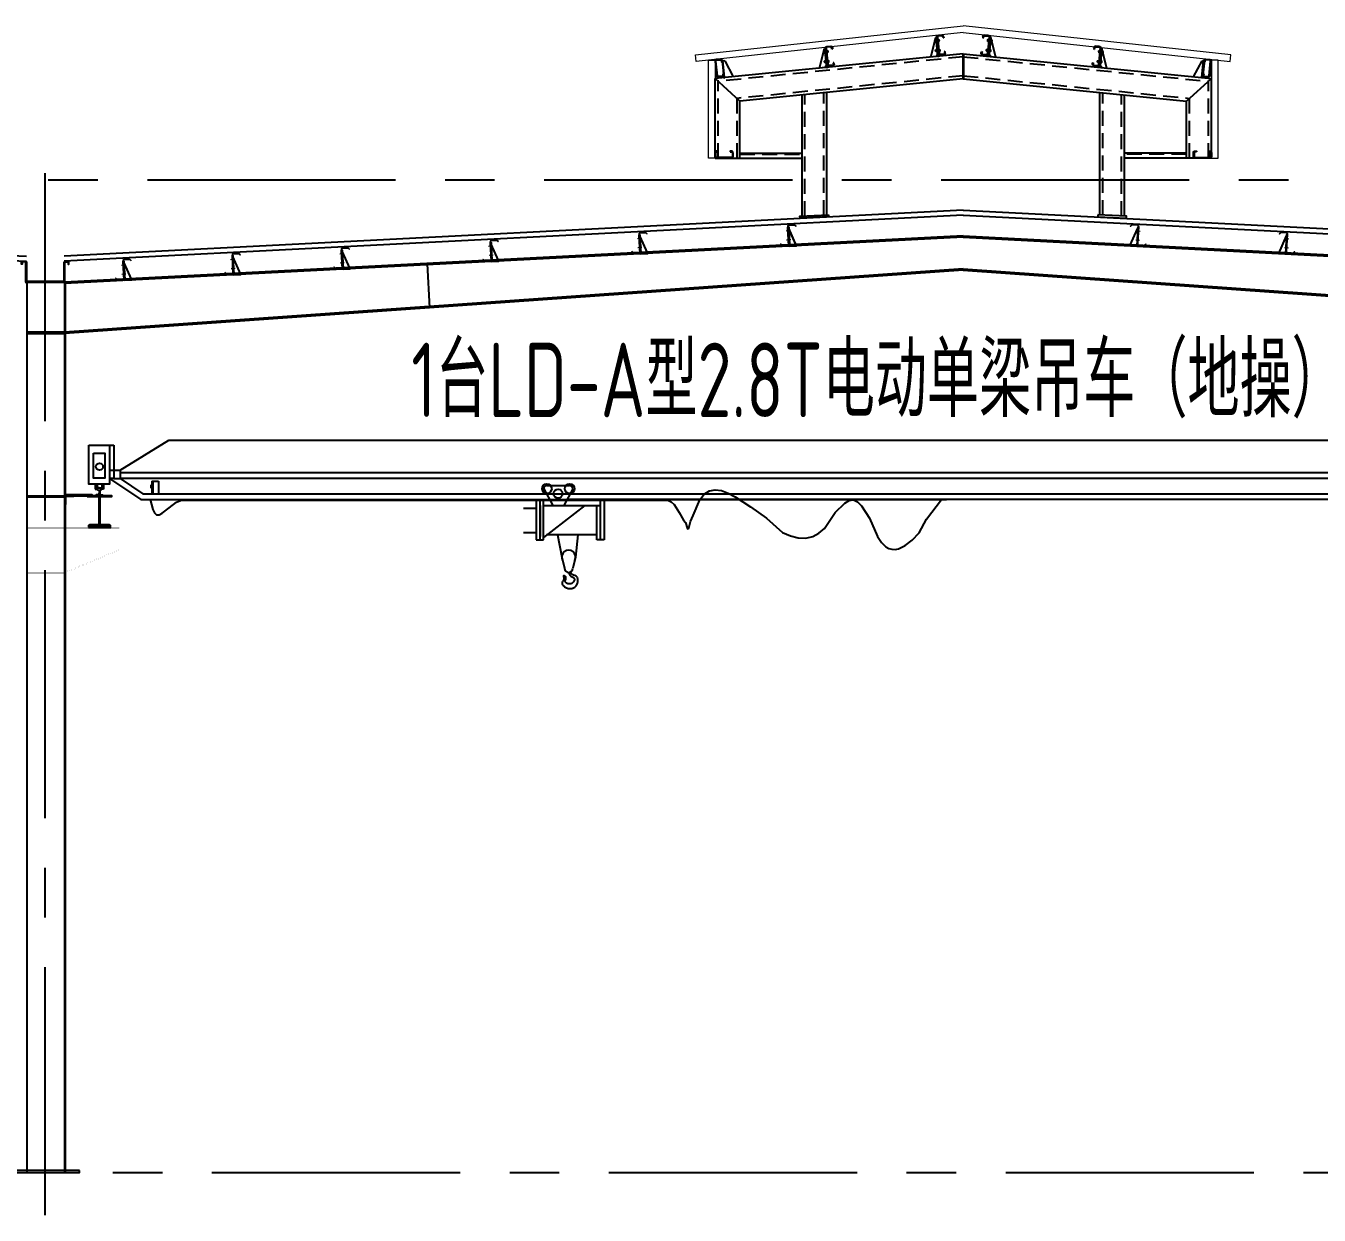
# Model space of a CAD drawing. Extents: x -33967 to 1773478, y -1022458 to -784650.
# Drawn here: x 860636 to 873669, y -849247 to -837264 of the extents above; entities that cross this region are included whole.
import ezdxf

# ---------------------------------------------------------------- set-up
doc = ezdxf.new("R2010")
doc.units = 0
doc.header["$LTSCALE"] = 1000
doc.header["$MEASUREMENT"] = 0
for name, pattern in [('CENTERX2', [4, 2.5, -0.5, 0.5, -0.5]), ('DASHED', [0.75, 0.5, -0.25]), ('DOTE', [2.42, 2, -0.2, 0.02, -0.2])]:
    doc.linetypes.add(name, pattern=pattern)
for name, color, linetype in [('14', 2, 'Continuous'), ('AXIS', 3, 'Continuous'), ('BOLT', 251, 'Continuous'), ('DIM1', 6, 'Continuous'), ('DOTE', 1, 'DOTE'), ('Prof', 2, 'Continuous'), ('PZ', 202, 'Continuous'), ('SPACE', 7, 'Continuous'), ('THIN', 7, 'Continuous'), ('吊车', 221, 'Continuous'), ('型钢', 6, 'Continuous'), ('天沟', 2, 'Continuous'), ('柱子', 30, 'Continuous'), ('檩托板', 7, 'Continuous')]:
    doc.layers.add(name, color=color, linetype=linetype)
doc.layers.add('檩条', color=30, linetype='Continuous', lineweight=5)
doc.layers.add('螺栓', color=15, linetype='Continuous', lineweight=18)
doc.styles.add('TSSD_Label', font='tssdeng.shx', dxfattribs={"width": 0.7, "bigfont": 'hztxt.shx'})

# ---------------------------------------------------------------- blocks, each defined once
blk = doc.blocks.new('A$C7FFE76A9')
at = {"layer": 'BOLT'}
for p, q in [((2409, 1794), (2427, 1796)), ((2409, 1794), (2411, 1783)), ((2409, 1794), (2409, 1794)), ((2411, 1783), (2429, 1785)), ((2421, 1800), (2413, 1799)), ((2413, 1799), (2415, 1779)), ((2414, 1794), (2421, 1795)), ((2415, 1784), (2422, 1785)), ((2415, 1779), (2423, 1780)), ((2419, 1695), (2437, 1696)), ((2421, 1684), (2419, 1695)), ((2421, 1800), (2423, 1801)), ((2423, 1779), (2421, 1800)), ((2423, 1801), (2425, 1780)), ((2423, 1796), (2423, 1796)), ((2423, 1796), (2423, 1796)), ((2423, 1796), (2427, 1796)), ((2423, 1779), (2425, 1780)), ((2423, 1700), (2430, 1701)), ((2425, 1679), (2423, 1700)), ((2424, 1695), (2431, 1696)), ((2425, 1784), (2429, 1785)), ((2425, 1780), (2425, 1780)), ((2427, 1796), (2442, 1798)), ((2427, 1796), (2442, 1797)), ((2429, 1785), (2427, 1796)), ((2429, 1785), (2444, 1787)), ((2429, 1785), (2444, 1786)), ((2429, 1785), (2429, 1785)), ((2429, 1785), (2429, 1785)), ((2430, 1701), (2433, 1680)), ((2430, 1701), (2433, 1701)), ((2435, 1680), (2433, 1701)), ((2433, 1701), (2433, 1701)), ((2433, 1697), (2437, 1697)), ((2437, 1697), (2452, 1698)), ((2437, 1696), (2452, 1698)), ((2437, 1697), (2437, 1697)), ((2437, 1697), (2437, 1697)), ((2437, 1697), (2439, 1685)), ((2442, 1802), (2439, 1802)), ((2439, 1802), (2442, 1781)), ((2440, 1798), (2440, 1798)), ((2440, 1798), (2440, 1797)), ((2442, 1802), (2449, 1803)), ((2444, 1782), (2442, 1802)), ((2453, 1798), (2442, 1797)), ((2444, 1782), (2442, 1781)), ((2442, 1781), (2442, 1782)), ((2454, 1788), (2444, 1787)), ((2451, 1782), (2444, 1782)), ((2449, 1803), (2451, 1782)), ((2449, 1703), (2449, 1702)), ((2452, 1682), (2449, 1703)), ((2452, 1703), (2449, 1703)), ((2459, 1704), (2452, 1703)), ((2452, 1703), (2454, 1682)), ((2463, 1699), (2452, 1698)), ((2453, 1798), (2454, 1788)), ((2461, 1683), (2459, 1704)), ((2464, 1688), (2463, 1699)), ((2932, 1688), (2933, 1699)), ((2933, 1699), (2944, 1698)), ((2935, 1683), (2937, 1704)), ((2937, 1704), (2944, 1703)), ((2943, 1798), (2942, 1788)), ((2942, 1788), (2953, 1787)), ((2944, 1703), (2942, 1682)), ((2943, 1798), (2954, 1797)), ((2944, 1703), (2947, 1703)), ((2959, 1697), (2944, 1698)), ((2959, 1696), (2944, 1698)), ((2947, 1803), (2945, 1782)), ((2945, 1782), (2952, 1782)), ((2945, 1682), (2947, 1703)), ((2954, 1802), (2947, 1803)), ((2947, 1703), (2947, 1702)), ((2952, 1782), (2954, 1802)), ((2952, 1782), (2955, 1781)), ((2968, 1785), (2953, 1787)), ((2968, 1785), (2953, 1786)), ((2954, 1802), (2957, 1802)), ((2969, 1796), (2954, 1798)), ((2969, 1796), (2954, 1797)), ((2957, 1802), (2955, 1781)), ((2955, 1781), (2955, 1782)), ((2956, 1798), (2956, 1798)), ((2956, 1798), (2956, 1797)), ((2959, 1697), (2958, 1685)), ((2963, 1697), (2959, 1697)), ((2959, 1697), (2959, 1697)), ((2959, 1697), (2959, 1697)), ((2977, 1695), (2959, 1696)), ((2961, 1680), (2963, 1701)), ((2966, 1701), (2963, 1701)), ((2963, 1701), (2963, 1701)), ((2966, 1701), (2964, 1680)), ((2973, 1695), (2965, 1696)), ((2973, 1700), (2966, 1701)), ((2968, 1785), (2969, 1796)), ((2968, 1785), (2968, 1785)), ((2968, 1785), (2968, 1785)), ((2986, 1783), (2968, 1785)), ((2972, 1784), (2968, 1785)), ((2987, 1794), (2969, 1796)), ((2973, 1796), (2969, 1796)), ((2973, 1801), (2971, 1780)), ((2971, 1780), (2971, 1780)), ((2974, 1779), (2971, 1780)), ((2971, 1679), (2973, 1700)), ((2976, 1800), (2973, 1801)), ((2973, 1796), (2973, 1796)), ((2973, 1796), (2973, 1796)), ((2974, 1779), (2976, 1800)), ((2982, 1784), (2974, 1785)), ((2981, 1779), (2974, 1780)), ((2983, 1794), (2975, 1795)), ((2976, 1800), (2983, 1799)), ((2976, 1684), (2977, 1695)), ((2983, 1799), (2981, 1779)), ((2987, 1794), (2986, 1783)), ((2987, 1794), (2987, 1794)), ((1290, 1682), (1308, 1684)), ((1290, 1682), (1291, 1671)), ((1290, 1682), (1290, 1682)), ((1291, 1671), (1309, 1673)), ((1294, 1688), (1296, 1667)), ((1301, 1688), (1294, 1688)), ((1294, 1682), (1302, 1683)), ((1295, 1672), (1303, 1673)), ((1296, 1667), (1303, 1668)), ((1300, 1583), (1318, 1585)), ((1301, 1572), (1300, 1583)), ((1301, 1688), (1304, 1689)), ((1303, 1667), (1301, 1688)), ((1301, 1572), (1319, 1574)), ((1301, 1572), (1301, 1572)), ((1303, 1667), (1306, 1668)), ((1304, 1689), (1306, 1668)), ((1304, 1684), (1308, 1685)), ((1304, 1684), (1304, 1684)), ((1304, 1684), (1304, 1684)), ((1304, 1588), (1311, 1589)), ((1306, 1567), (1304, 1588)), ((1304, 1583), (1312, 1584)), ((1305, 1672), (1309, 1673)), ((1305, 1573), (1313, 1573)), ((1306, 1668), (1306, 1668)), ((1313, 1568), (1306, 1567)), ((1308, 1684), (1323, 1686)), ((1308, 1685), (1323, 1686)), ((1309, 1673), (1308, 1685)), ((1309, 1673), (1324, 1675)), ((1309, 1673), (1324, 1674)), ((1309, 1673), (1309, 1673)), ((1309, 1673), (1309, 1673)), ((1311, 1589), (1313, 1568)), ((1311, 1589), (1314, 1589)), ((1313, 1568), (1316, 1568)), ((1316, 1568), (1314, 1589)), ((1314, 1589), (1314, 1589)), ((1314, 1585), (1318, 1585)), ((1315, 1573), (1319, 1573)), ((1315, 1573), (1315, 1573)), ((1315, 1573), (1315, 1573)), ((1318, 1585), (1333, 1587)), ((1318, 1585), (1333, 1586)), ((1318, 1585), (1318, 1585)), ((1318, 1585), (1318, 1585)), ((1318, 1585), (1319, 1573)), ((1319, 1573), (1334, 1575)), ((1319, 1574), (1334, 1575)), ((1323, 1690), (1320, 1690)), ((1320, 1690), (1322, 1669)), ((1321, 1686), (1321, 1686)), ((1321, 1686), (1321, 1685)), ((1325, 1670), (1322, 1669)), ((1322, 1669), (1322, 1670)), ((1323, 1690), (1330, 1691)), ((1325, 1670), (1323, 1690)), ((1334, 1686), (1323, 1685)), ((1335, 1676), (1324, 1675)), ((1332, 1670), (1325, 1670)), ((1330, 1691), (1332, 1670)), ((1330, 1591), (1330, 1590)), ((1332, 1570), (1330, 1591)), ((1332, 1591), (1330, 1591)), ((1332, 1591), (1335, 1570)), ((1332, 1574), (1332, 1575)), ((1332, 1575), (1332, 1574)), ((1335, 1570), (1332, 1570)), ((1340, 1592), (1333, 1591)), ((1344, 1587), (1333, 1586)), ((1334, 1686), (1335, 1676)), ((1345, 1576), (1334, 1575)), ((1335, 1570), (1342, 1571)), ((1342, 1571), (1340, 1592)), ((1345, 1576), (1344, 1587)), ((2420, 1684), (2421, 1684)), ((2421, 1684), (2439, 1686)), ((2425, 1684), (2432, 1685)), ((2433, 1680), (2425, 1679)), ((2433, 1680), (2435, 1680)), ((2435, 1685), (2439, 1685)), ((2435, 1685), (2435, 1685)), ((2435, 1685), (2435, 1685)), ((2439, 1685), (2454, 1687)), ((2439, 1686), (2454, 1687)), ((2451, 1686), (2451, 1687)), ((2451, 1686), (2451, 1686)), ((2454, 1682), (2452, 1682)), ((2464, 1688), (2453, 1687)), ((2454, 1682), (2461, 1683)), ((2932, 1688), (2943, 1687)), ((2942, 1682), (2935, 1683)), ((2942, 1682), (2945, 1682)), ((2958, 1685), (2943, 1687)), ((2958, 1686), (2943, 1687)), ((2945, 1686), (2945, 1687)), ((2945, 1686), (2945, 1686)), ((2976, 1684), (2958, 1686)), ((2962, 1685), (2958, 1685)), ((2964, 1680), (2961, 1680)), ((2962, 1685), (2962, 1685)), ((2962, 1685), (2962, 1685)), ((2972, 1684), (2964, 1685)), ((2964, 1680), (2971, 1679)), ((2976, 1684), (2976, 1684)), ((4052, 1576), (4053, 1587)), ((4052, 1576), (4062, 1575)), ((4053, 1587), (4063, 1586)), ((4054, 1571), (4056, 1592)), ((4062, 1570), (4054, 1571)), ((4056, 1592), (4064, 1591)), ((4063, 1686), (4062, 1676)), ((4062, 1676), (4072, 1675)), ((4064, 1591), (4062, 1570)), ((4077, 1573), (4062, 1575)), ((4077, 1574), (4062, 1575)), ((4062, 1570), (4064, 1570)), ((4063, 1686), (4073, 1685)), ((4078, 1585), (4063, 1587)), ((4078, 1585), (4063, 1586)), ((4066, 1691), (4064, 1670)), ((4064, 1670), (4072, 1670)), ((4064, 1570), (4066, 1591)), ((4064, 1591), (4066, 1591)), ((4065, 1574), (4065, 1575)), ((4065, 1575), (4065, 1574)), ((4074, 1690), (4066, 1691)), ((4066, 1591), (4066, 1590)), ((4072, 1670), (4074, 1690)), ((4087, 1673), (4072, 1675)), ((4087, 1673), (4072, 1674)), ((4072, 1670), (4074, 1669)), ((4088, 1684), (4073, 1686)), ((4088, 1685), (4073, 1686)), ((4074, 1690), (4076, 1690)), ((4076, 1690), (4074, 1669)), ((4074, 1669), (4074, 1670)), ((4076, 1686), (4076, 1686)), ((4076, 1686), (4076, 1685)), ((4078, 1585), (4077, 1573)), ((4095, 1572), (4077, 1574)), ((4081, 1573), (4077, 1573)), ((4082, 1585), (4078, 1585)), ((4096, 1583), (4078, 1585)), ((4078, 1585), (4078, 1585)), ((4078, 1585), (4078, 1585)), ((4081, 1568), (4083, 1589)), ((4081, 1573), (4081, 1573)), ((4081, 1573), (4081, 1573)), ((4083, 1568), (4081, 1568)), ((4085, 1589), (4083, 1568)), ((4085, 1589), (4083, 1589)), ((4083, 1589), (4083, 1589)), ((4083, 1568), (4091, 1567)), ((4091, 1573), (4084, 1573)), ((4093, 1588), (4085, 1589)), ((4092, 1583), (4085, 1584)), ((4087, 1673), (4088, 1685)), ((4087, 1673), (4087, 1673)), ((4087, 1673), (4087, 1673)), ((4105, 1671), (4087, 1673)), ((4091, 1672), (4087, 1673)), ((4092, 1684), (4088, 1685)), ((4106, 1682), (4088, 1684)), ((4093, 1689), (4091, 1668)), ((4091, 1668), (4091, 1668)), ((4093, 1667), (4091, 1668)), ((4091, 1567), (4093, 1588)), ((4092, 1684), (4092, 1684)), ((4092, 1684), (4092, 1684)), ((4095, 1688), (4093, 1689)), ((4093, 1667), (4095, 1688)), ((4101, 1667), (4093, 1668)), ((4101, 1672), (4094, 1673)), ((4095, 1688), (4103, 1688)), ((4102, 1682), (4095, 1683)), ((4095, 1572), (4096, 1583)), ((4095, 1572), (4095, 1572)), ((4103, 1688), (4101, 1667)), ((4106, 1682), (4105, 1671)), ((4106, 1682), (4106, 1682))]:
    blk.add_line(p, q, dxfattribs=at)
for centre, start, end in [((2419, 1796), 133.226, 190.5385), ((2420, 1784), 180.8827, 238.1952), ((2429, 1696), 133.226, 190.5385), ((2444, 1798), 0.8827, 58.1952), ((2445, 1786), 313.226, 10.5385), ((2454, 1699), 0.8827, 58.1952), ((2942, 1699), 121.8048, 179.1173), ((2951, 1786), 169.4615, 226.774), ((2952, 1798), 121.8048, 179.1173), ((2967, 1696), 349.4615, 46.774), ((2976, 1784), 301.8048, 359.1173), ((2977, 1796), 349.4615, 46.774), ((1300, 1684), 133.226, 190.5385), ((1301, 1672), 180.8827, 238.1952), ((1310, 1584), 133.226, 190.5385), ((1311, 1572), 180.8827, 238.1952), ((1325, 1686), 0.8827, 58.1952), ((1326, 1674), 313.226, 10.5385), ((1335, 1587), 0.8827, 58.1952), ((1336, 1575), 313.226, 10.5385), ((2430, 1684), 180.8827, 238.1952), ((2455, 1687), 313.226, 10.5385), ((2941, 1687), 169.4615, 226.774), ((2966, 1684), 301.8048, 359.1173), ((4060, 1575), 169.4615, 226.774), ((4062, 1587), 121.8048, 179.1173), ((4070, 1674), 169.4615, 226.774), ((4072, 1686), 121.8048, 179.1173), ((4086, 1572), 301.8048, 359.1173), ((4087, 1584), 349.4615, 46.774), ((4095, 1672), 301.8048, 359.1173), ((4097, 1684), 349.4615, 46.774)]:
    blk.add_arc(centre, 5.58, start, end, dxfattribs=at)
at = {"layer": 'Prof'}
for p, q in [((2447, 1657), (2430, 1826)), ((2437, 1827), (2454, 1657)), ((2444, 1842), (2483, 1846)), ((2484, 1839), (2444, 1835)), ((2494, 1817), (2493, 1832)), ((2500, 1833), (2501, 1818)), ((2897, 1833), (2895, 1818)), ((2902, 1817), (2904, 1832)), ((2912, 1839), (2952, 1835)), ((2953, 1842), (2913, 1846)), ((2959, 1827), (2942, 1657)), ((2949, 1657), (2966, 1826)), ((1328, 1545), (1311, 1714)), ((1318, 1715), (1335, 1545)), ((1324, 1730), (1364, 1734)), ((1365, 1727), (1325, 1723)), ((1375, 1705), (1373, 1720)), ((1382, 1706), (1375, 1705)), ((1380, 1721), (1382, 1706)), ((2501, 1818), (2494, 1817)), ((2895, 1818), (2902, 1817)), ((4016, 1721), (4015, 1706)), ((4015, 1706), (4022, 1705)), ((4022, 1705), (4023, 1720)), ((4072, 1730), (4032, 1734)), ((4032, 1727), (4072, 1723)), ((4079, 1715), (4062, 1545)), ((4069, 1545), (4086, 1714)), ((1396, 1567), (1389, 1566)), ((1389, 1566), (1390, 1551)), ((1397, 1552), (1396, 1567)), ((2503, 1654), (2463, 1650)), ((2463, 1643), (2503, 1647)), ((2515, 1679), (2508, 1678)), ((2508, 1678), (2510, 1663)), ((2517, 1664), (2515, 1679)), ((2880, 1664), (2881, 1679)), ((2881, 1679), (2888, 1678)), ((2888, 1678), (2887, 1663)), ((2933, 1643), (2893, 1647)), ((2894, 1654), (2934, 1650)), ((3999, 1552), (4001, 1567)), ((4001, 1567), (4008, 1566)), ((4008, 1566), (4006, 1551)), ((1383, 1542), (1343, 1538)), ((1344, 1531), (1384, 1535)), ((4013, 1542), (4053, 1538)), ((4052, 1531), (4013, 1535))]:
    blk.add_line(p, q, dxfattribs=at)
for points in [[(275, 1455), (276, 1440, -0.414214), (269, 1432), (229, 1428, -0.414214), (221, 1435), (206, 1584, -0.414214), (213, 1593), (253, 1597, -0.414214), (262, 1590), (263, 1575), (270, 1575), (268, 1590, 0.414214), (252, 1604), (212, 1600, 0.414214), (199, 1583), (214, 1434, 0.414214), (230, 1421), (270, 1425, 0.414214), (283, 1441), (282, 1456)], [(5121, 1455), (5120, 1440, 0.414214), (5127, 1432), (5167, 1428, 0.414214), (5176, 1435), (5191, 1584, 0.414214), (5183, 1593), (5144, 1597, 0.414214), (5135, 1590), (5133, 1575), (5126, 1575), (5128, 1590, -0.414214), (5144, 1604), (5184, 1600, -0.414214), (5198, 1583), (5183, 1434, -0.414214), (5166, 1421), (5126, 1425, -0.414214), (5113, 1441), (5114, 1456)], [(348, 670), (363, 670, -0.414214), (371, 662), (371, 622, -0.414214), (363, 614), (213, 614, -0.414214), (205, 622), (205, 662, -0.414214), (213, 670), (228, 670), (228, 677), (213, 677, 0.414214), (198, 662), (198, 622, 0.414214), (213, 607), (363, 607, 0.414214), (378, 622), (378, 662, 0.414214), (363, 677), (348, 677)], [(5048, 670), (5033, 670, 0.414214), (5025, 662), (5025, 622, 0.414214), (5033, 614), (5183, 614, 0.414214), (5191, 622), (5191, 662, 0.414214), (5183, 670), (5168, 670), (5168, 677), (5183, 677, -0.414214), (5198, 662), (5198, 622, -0.414214), (5183, 607), (5033, 607, -0.414214), (5018, 622), (5018, 662, -0.414214), (5033, 677), (5048, 677)]]:
    blk.add_lwpolyline(points, format="xyb", close=True, dxfattribs=at)
for centre, radius, start, end in [((2445, 1827), 15, 95.7106, 185.7106), ((2445, 1827), 8, 95.7106, 185.7106), ((2485, 1831), 15, 5.7106, 95.7106), ((2485, 1831), 8, 5.7106, 95.7106), ((2912, 1831), 15, 84.2894, 174.2894), ((2912, 1831), 8, 84.2894, 174.2894), ((2951, 1827), 8, 354.2894, 84.2894), ((2951, 1827), 15, 354.2894, 84.2894), ((1326, 1715), 15, 95.7106, 185.7106), ((1326, 1715), 8, 95.7106, 185.7106), ((1365, 1719), 15, 5.7106, 95.7106), ((1365, 1719), 8, 5.7106, 95.7106), ((4031, 1719), 15, 84.2894, 174.2894), ((4031, 1719), 8, 84.2894, 174.2894), ((4071, 1715), 15, 354.2894, 84.2894), ((4071, 1715), 8, 354.2894, 84.2894), ((2462, 1658), 15, 185.7106, 275.7106), ((2462, 1658), 8, 185.7106, 275.7106), ((2502, 1662), 15, 275.7106, 5.7106), ((2502, 1662), 8, 275.7106, 5.7106), ((2895, 1662), 15, 174.2894, 264.2894), ((2895, 1662), 8, 174.2894, 264.2894), ((2934, 1658), 15, 264.2894, 354.2894), ((2934, 1658), 8, 264.2894, 354.2894), ((1342, 1546), 15, 185.7106, 275.7106), ((1342, 1546), 8, 185.7106, 275.7106), ((1382, 1550), 8, 275.7106, 5.7106), ((1382, 1550), 15, 275.7106, 5.7106), ((4014, 1550), 15, 174.2894, 264.2894), ((4014, 1550), 8, 174.2894, 264.2894), ((4054, 1546), 15, 264.2894, 354.2894), ((4054, 1546), 8, 264.2894, 354.2894)]:
    blk.add_arc(centre, radius, start, end, dxfattribs=at)
at = {"layer": 'PZ'}
for p, q in [((1251, 1513), (1301, 1711)), ((1301, 1711), (1311, 1712)), ((1301, 1711), (1321, 1519)), ((1330, 1520), (1311, 1712)), ((2370, 1624), (2421, 1823)), ((2421, 1823), (2430, 1824)), ((2421, 1823), (2440, 1631)), ((2449, 1632), (2430, 1824)), ((2947, 1632), (2966, 1824)), ((2976, 1823), (2956, 1631)), ((2976, 1823), (2966, 1824)), ((3026, 1624), (2976, 1823)), ((4066, 1520), (4086, 1712)), ((4095, 1711), (4076, 1519)), ((4095, 1711), (4086, 1712)), ((4146, 1513), (4095, 1711)), ((294, 1586), (277, 1584)), ((294, 1586), (381, 1426)), ((2421, 1629), (2370, 1624)), ((2421, 1629), (2438, 1651)), ((2440, 1631), (2449, 1632)), ((2956, 1631), (2947, 1632)), ((2976, 1629), (2958, 1651)), ((2976, 1629), (3026, 1624)), ((5102, 1586), (5015, 1426)), ((5102, 1586), (5119, 1584)), ((1301, 1518), (1251, 1513)), ((1301, 1518), (1319, 1539)), ((1321, 1519), (1330, 1520)), ((4076, 1519), (4066, 1520)), ((4095, 1518), (4078, 1539)), ((4095, 1518), (4146, 1513))]:
    blk.add_line(p, q, dxfattribs=at)
for points in [[(268, 1590), (286, 1416), (294, 1417), (276, 1591)], [(5128, 1590), (5110, 1416), (5103, 1417), (5120, 1591)], [(1341, 34), (1343, 14), (1053, 0), (1052, 20)], [(4055, 34), (4053, 14), (4343, 0), (4345, 20)]]:
    blk.add_lwpolyline(points, close=True, dxfattribs=at)
at = {"layer": '型钢'}
for p, q in [((2698, 1657), (198, 1407)), ((2694, 1657), (2694, 1406)), ((2698, 1657), (5198, 1407)), ((2702, 1657), (2702, 1406)), ((448, 1181), (198, 1407)), ((198, 607), (198, 1407)), ((2698, 1406), (448, 1181)), ((2698, 1406), (4948, 1181)), ((4948, 1181), (5198, 1407)), ((5198, 607), (5198, 1407)), ((448, 607), (448, 1181)), ((1073, 21), (1073, 1243)), ((1323, 34), (1323, 1268)), ((4073, 34), (4073, 1268)), ((4323, 21), (4323, 1243)), ((4948, 607), (4948, 1181)), ((448, 657), (1073, 657)), ((4948, 657), (4323, 657)), ((198, 607), (448, 607)), ((448, 607), (1073, 607)), ((4948, 607), (4323, 607)), ((5198, 607), (4948, 607))]:
    blk.add_line(p, q, dxfattribs=at)
at = {"layer": '型钢', "linetype": 'DASHED', "ltscale": 0.3}
for p, q in [((2698, 1627), (228, 1380)), ((2698, 1627), (5168, 1380)), ((2698, 1436), (418, 1208)), ((2698, 1436), (4978, 1208)), ((228, 607), (228, 1380)), ((5168, 607), (5168, 1380)), ((418, 607), (418, 1208)), ((1103, 23), (1103, 1243)), ((1293, 32), (1293, 1268)), ((4103, 32), (4103, 1268)), ((4293, 23), (4293, 1243)), ((4978, 607), (4978, 1208)), ((448, 647), (1073, 647)), ((4948, 647), (4323, 647))]:
    blk.add_line(p, q, dxfattribs=at)
at = {"layer": '螺栓'}
for points in [[(2698, 1871), (7, 1580), (0, 1648), (2698, 1939)], [(2698, 1871), (5390, 1580), (5396, 1648), (2698, 1939)]]:
    blk.add_lwpolyline(points, dxfattribs=at)
for points in [[(198, 607), (130, 607), (130, 1592), (198, 1592)], [(5198, 607), (5266, 607), (5266, 1592), (5198, 1592)]]:
    blk.add_lwpolyline(points, close=True, dxfattribs=at)
blk = doc.blocks.new('LT')
at = {"layer": '檩托板', "elevation": 0}
for points in [[(1356482, 98210), (1356488, 98210), (1356498, 98018), (1356492, 98018)], [(1356488, 98200), (1356498, 98018), (1356568, 98022)]]:
    blk.add_lwpolyline(points, close=True, dxfattribs=at)
at = {"layer": '檩条', "color": 1, "linetype": 'Continuous'}
for p, q in [((1356504, 98171, -2), (1356464, 98169, -2)), ((1356509, 98080, -2), (1356469, 98078, -2))]:
    blk.add_line(p, q, dxfattribs=at)
at = {"layer": '檩条', "elevation": -2}
blk.add_lwpolyline([(1356481, 98215, -0.414214), (1356491, 98225), (1356547, 98228), (1356561, 98215), (1356563, 98218), (1356548, 98231), (1356488, 98228, 0.414214), (1356478, 98217), (1356488, 98041, -0.414214), (1356478, 98030), (1356423, 98027), (1356408, 98040), (1356406, 98038), (1356421, 98024), (1356481, 98027, 0.414214), (1356491, 98038), (1356481, 98215)], format="xyb", dxfattribs=at)
at = {"layer": '檩条', "color": 1, "linetype": 'Continuous'}
for points in [[(1356481, 98158, -2), (1356480, 98182, -2), (1356490, 98158, -2), (1356489, 98182, -2)], [(1356485, 98091, -2), (1356486, 98066, -2), (1356494, 98091, -2), (1356495, 98067, -2)]]:
    blk.add_solid(points, dxfattribs=at)

msp = doc.modelspace()

# ---------------------------------------------------------------- linework, layer by layer
at = {"color": 8, "linetype": 'CENTERX2'}
msp.add_line((860831.2, -849247.4, -0.7), (860831.5, -838713.1, -5), dxfattribs=at)
at = {"color": 3}
for p, q in [((851831.2, -839133.4, 0), (860641.9, -839586.4, 0)), ((870081.9, -839120.9, 0), (861020.4, -839586.4, 0)), ((870081.9, -839120.9, 0), (878772, -839567.9, 0)), ((851831.2, -839183.5, 0), (860641.9, -839636.5, 0)), ((870081.9, -839171), (861020.4, -839636.5, 0)), ((870081.9, -839171), (878769.5, -839617.8, 0))]:
    msp.add_line(p, q, dxfattribs=at)
for p, q in [((864681.2, -839663.7), (864703.3, -840105.1, -2.1)), ((870081.2, -839711.7, 3.8), (864702.6, -840092.4, 2.4)), ((870081.2, -839724.6, 4.2), (864703.3, -840105.2, 2.8)), ((870081.2, -839711.7, 3.8), (875459.7, -840092.4, 2.4)), ((870081.2, -839724.6, 4.2), (875459.1, -840105.2, 2.8)), ((860644.9, -839846.4, 3.7), (860645, -848820.1, -3.5)), ((860645.1, -839846.4, 3.7), (860645, -848820.1, -3.5)), ((861024.9, -839846.4, 3.7), (861025, -848820.1, -3.5)), ((861025.1, -839846.4, 3.7), (861025, -848820.1, -3.5)), ((861035, -848820.1, 0.9), (861034.9, -839846.4, 8.1)), ((861035, -848820.1, 0.9), (861035.1, -839846.4, 8.1)), ((864700.7, -840092.5, 2.8), (861027.5, -840349.4, 8.1)), ((864703.3, -840105.2, 2.8), (861027.5, -840362.4, 8.1)), ((860637.5, -840348.7, 6.4), (861027.7, -840348.7, 6.4)), ((860637.5, -840362.4, 6.4), (861027.7, -840362.4, 6.4))]:
    msp.add_line(p, q)
at = {"elevation": -2.9}
msp.add_lwpolyline([(861176.1, -848799.2), (860486.9, -848799.2), (860486.9, -848819.2), (861176.1, -848819.2)], close=True, dxfattribs=at)
at = {"layer": '14', "const_width": 0.45}
for points, elevation in [([(861017.4, -842318.7), (860637.4, -842318.7)], 1.8), ([(860637.4, -842328.7), (861017.4, -842328.7)], 1.8), ([(861577.4, -842318.7), (861027.4, -842318.7)], 6.2), ([(861027.4, -842318.7), (861027.4, -842328.7)], 6.2), ([(861027.4, -842768.7), (861027.4, -842328.7)], 6.2), ([(861027.4, -842328.7), (861577.4, -842328.7)], 6.2), ([(861027.4, -842328.7), (861577.4, -842328.7)], 6.2), ([(861372.4, -842328.7), (861372.4, -842624.4)], 6.2), ([(861382.4, -842620.3), (861382.4, -842328.7)], 6.2), ([(861577.4, -842328.7), (861577.4, -842318.7)], 6.2), ([(861577.4, -842328.7), (861577.4, -842538.7)], 6.2), ([(861577.4, -842538.7), (861027.4, -842768.7)], 6.2), ([(861577.4, -842538.7), (861027.4, -842768.7)], 6.2), ([(861577.4, -842548.7), (861577.4, -842538.7)], 6.2), ([(861027.4, -842778.7), (861577.4, -842548.7)], 6.2), ([(861372.4, -842624.4), (861382.4, -842620.3)], 6.2), ([(861017.4, -842768.7), (860637.4, -842768.7)], 1.8), ([(860637.4, -842778.7), (861017.4, -842778.7)], 1.8), ([(861027.4, -842768.7), (861027.4, -842778.7)], 6.2)]:
    msp.add_lwpolyline(points, dxfattribs=dict(at, elevation=elevation))
at = {"layer": 'DIM1'}
for p, q in [((860637.5, -841998.7, 5.9), (861017.4, -841998.7, 1.8)), ((860637.5, -842008.7, 5.9), (861017.4, -842008.7, 1.8))]:
    msp.add_line(p, q, dxfattribs=at)
at = {"layer": 'DIM1', "elevation": 6.2}
msp.add_lwpolyline([(861027.4, -841998.7), (861117.4, -841998.7), (861117.4, -842004, -0.4142136), (861114.7, -842006.7), (861045.4, -842006.7, 0.4142136), (861035.4, -842016.7), (861035.4, -842086, -0.4142136), (861032.7, -842088.7), (861027.4, -842088.7), (861027.4, -841998.7)], format="xyb", dxfattribs=at)
at = {"layer": 'DIM1', "elevation": 1.3}
for points in [[(861037.4, -841998.7), (861305.3, -841998.7), (861305.3, -841988.7), (861037.4, -841988.7)], [(861252.4, -842006.7), (861502.4, -842006.7), (861502.4, -841998.7), (861252.4, -841998.7)], [(861374.4, -842006.7), (861380.4, -842006.7), (861380.4, -842290.7), (861374.4, -842290.7)], [(861267.4, -842318.7), (861487.4, -842318.7), (861487.4, -842298.7), (861267.4, -842298.7)], [(861277.4, -842298.7), (861477.4, -842298.7), (861477.4, -842290.7), (861277.4, -842290.7)]]:
    msp.add_lwpolyline(points, close=True, dxfattribs=at)
at = {"layer": 'DOTE', "linetype": 'CENTERX2'}
for p, q in [((880360.2, -838818.7, -0.1), (823473.4, -838818.7, -2)), ((822511.6, -848818.7, -2), (880360.2, -848818.7, -0.1))]:
    msp.add_line(p, q, dxfattribs=at)
at = {"layer": 'SPACE'}
for p, q in [((870081.2, -839381.2), (861027.5, -839846.4)), ((870081.2, -839394.9), (861027.5, -839860.1)), ((870081.2, -839381.2), (878581.4, -839818.7)), ((870081.2, -839394.9), (878581.4, -839832.4))]:
    msp.add_line(p, q, dxfattribs=at)
at = {"layer": '吊车'}
for p, q in [((861478.7, -841488, 6.2), (861524.2, -841488, 6.2)), ((861478.7, -841488, 6.2), (861478.7, -841741.1, 6.2)), ((861524.2, -841488, 6.2), (861524.2, -841825.7, 6.2)), ((861587.3, -841741.1, 6.2), (862076.7, -841437.6, 6.2)), ((861587.3, -841741.1, 6.2), (862076.7, -841437.6, 6.2)), ((862076.7, -841437.6, 6.2), (877172.8, -841437.6, -3.2)), ((861478.7, -841741.1, 6.2), (861587.3, -841741.1, 6.2)), ((861587.3, -841741.1, 6.2), (861587.3, -841825.7, 6.2)), ((861336.1, -841882.2, 6.2), (861336.1, -841931.6, 6.2)), ((861354.7, -841882.2, 6.2), (861354.7, -841931.6, 6.2)), ((861400, -841882.2, 6.2), (861400, -841931.6, 6.2)), ((861418.6, -841882.2, 6.2), (861418.6, -841931.6, 6.2)), ((861478.7, -841825.7, 6.2), (861794, -842036.4, 6.2)), ((861478.7, -841825.7, 6.2), (861794, -842036.4, 6.2)), ((861524.2, -841825.7, 6.2), (861478.7, -841825.7, 6.2)), ((861524.2, -841825.7, 6.2), (861587.3, -841825.7, 6.2)), ((861587.3, -841765.9, 6.2), (878011.5, -841765.9, -3.3)), ((878011.5, -841825.7, -3.3), (861587.3, -841825.7, 6.2)), ((861587.3, -841825.7, 6.2), (861815.6, -841978.2, 6.2)), ((861587.3, -841825.7, 6.2), (861815.6, -841978.2, 6.2)), ((861887.1, -841894.2, 6.2), (861904.5, -841894.2, 6.2)), ((861887.1, -841894.2, 6.2), (861904.5, -841894.2, 6.2)), ((861904.5, -841853.4, 6.2), (861971.5, -841853.4, 6.2)), ((861904.5, -841853.4, 6.2), (861971.5, -841853.4, 6.2)), ((861904.5, -841853.4, 6.2), (861904.5, -841978.2, 6.2)), ((861904.5, -841853.4, 6.2), (861904.5, -841978.2, 6.2)), ((861916.1, -841853.4, 6.2), (861916.1, -841978.2, 6.2)), ((861916.1, -841853.4, 6.2), (861916.1, -841978.2, 6.2)), ((861971.5, -841853.4, 6.2), (861971.5, -841978.2, 6.2)), ((861971.5, -841853.4, 6.2), (861971.5, -841978.2, 6.2)), ((861420.8, -841998.7, 6.2), (861334, -841998.7, 6.2)), ((861336.1, -841931.6, 6.2), (861354.7, -841931.6, 6.2)), ((861400, -841921, 6.2), (861354.7, -841921, 6.2)), ((861418.6, -841931.6, 6.2), (861400, -841931.6, 6.2)), ((861815.6, -841978.2, 6.2), (869881.6, -841978.2, 5.8)), ((861887.1, -841910.9, 6.2), (861904.5, -841910.9, 6.2)), ((861887.1, -841910.9, 6.2), (861904.5, -841910.9, 6.2)), ((865854.3, -841928, 3.3), (865945.5, -842096, 3.3)), ((865886.2, -841896.1, 3.3), (866115.9, -841896.1, 3.3)), ((866147.8, -841928, 3.3), (866056.6, -842096, 3.3)), ((866120.5, -841978.2, 3.3), (877783.2, -841978.2, -3.3)), ((861794, -842036.4, 6.2), (869913.2, -842036.4, 5.8)), ((865777.9, -842128.6, 3.3), (865650, -842128.6, 3.3)), ((865777.9, -842036.4, 3.3), (865777.9, -842444.7, 3.3)), ((865817.7, -842444.7, 3.3), (865817.7, -842036.4, 3.3)), ((865817.7, -842096, 3.3), (865817.7, -842409.2, 3.3)), ((865852.5, -842444.7, 3.3), (865852.5, -842036.4, 3.3)), ((866269.7, -842096, 3.3), (865852.5, -842419, 3.3)), ((865852.5, -842096, 3.3), (866424.1, -842096, 3.3)), ((877804.8, -842036.4, -3.3), (866089, -842036.4, 3.3)), ((866389.3, -842444.7, 3.3), (866389.3, -842096, 3.3)), ((866424.1, -842036.4, 3.3), (866424.1, -842444.7, 3.3)), ((866463.8, -842036.4, 3.3), (866463.8, -842444.7, 3.3)), ((865777.9, -842371.8, 3.3), (865650, -842371.8, 3.3)), ((866389.3, -842393.5, 3.3), (865881.5, -842393.5, 3.3)), ((865993.2, -842393.5, 3.3), (866035.9, -842617.6, 3.3)), ((866197.3, -842393.5, 3.3), (866175.4, -842617.6, 3.3)), ((865777.9, -842444.7, 3.3), (865852.5, -842444.7, 3.3)), ((866463.8, -842444.7, 3.3), (866389.3, -842444.7, 3.3)), ((866035.9, -842617.6, 3.3), (866063.4, -842729.6, 3.3)), ((866175.4, -842617.6, 3.3), (866148, -842729.6, 3.3))]:
    msp.add_line(p, q, dxfattribs=at)
at = {"layer": '吊车', "elevation": 1.3}
for points in [[(861269, -841488), (861478.7, -841488), (861478.7, -841882.2), (861269, -841882.2)], [(861318, -841568.7), (861432.8, -841568.7), (861432.8, -841821), (861318, -841821)]]:
    msp.add_lwpolyline(points, close=True, dxfattribs=at)
at = {"layer": '吊车'}
for points, elevation in [([(861377.4, -841921), (861371.9, -841920.5), (861369.3, -841920.4), (861366.8, -841920.5), (861364.4, -841920.9), (861362.1, -841921.6), (861360.1, -841922.8), (861358.3, -841924.5), (861357.3, -841925.8), (861356.4, -841927.3), (861355.7, -841928.9), (861355.2, -841930.5), (861354.9, -841932.2), (861354.9, -841933.7), (861355.1, -841935.2), (861355.6, -841936.4), (861356.2, -841937.2), (861356.9, -841937.8), (861358.8, -841938.8), (861361, -841939.5), (861363.4, -841940), (861368.2, -841941.1), (861370.4, -841941.9), (861372.1, -841943), (861373, -841944.1), (861373.6, -841945.4), (861374, -841947), (861374.2, -841948.7), (861374.2, -841952.5), (861373.9, -841956.6), (861373.5, -841965.8), (861373.3, -841970.2), (861373, -841974.4), (861372.3, -841978.2), (861371.3, -841981.5), (861370.6, -841983), (861369.7, -841984.3), (861368.7, -841985.4), (861367.5, -841986.3), (861366.3, -841987), (861365, -841987.5), (861362, -841988.3), (861358.8, -841988.7), (861355.3, -841989), (861351.7, -841989.3), (861348.2, -841989.8), (861344.9, -841990.6), (861341.8, -841991.8), (861339.6, -841993.2), (861337.6, -841994.9), (861334, -841998.7)], 6.2), ([(861377.4, -841921), (861382.9, -841920.4), (861385.5, -841920.3), (861388.1, -841920.5), (861390.5, -841920.9), (861392.7, -841921.6), (861394.7, -841922.8), (861396.5, -841924.5), (861397.4, -841925.8), (861398.2, -841927.3), (861398.9, -841928.9), (861399.3, -841930.5), (861399.6, -841932.2), (861399.6, -841933.7), (861399.3, -841935.2), (861398.7, -841936.4), (861398.2, -841937.1), (861397.4, -841937.8), (861395.6, -841938.8), (861393.5, -841939.5), (861391.1, -841940.1), (861386.4, -841941.2), (861384.4, -841941.9), (861382.7, -841943), (861381.8, -841944.1), (861381.1, -841945.4), (861380.8, -841947), (861380.6, -841948.7), (861380.6, -841952.5), (861380.9, -841956.6), (861381.2, -841965.8), (861381.4, -841970.2), (861381.8, -841974.4), (861382.4, -841978.2), (861383.5, -841981.5), (861384.2, -841983), (861385.1, -841984.3), (861386.1, -841985.4), (861387.3, -841986.3), (861388.5, -841987), (861389.8, -841987.5), (861392.7, -841988.3), (861396, -841988.7), (861399.5, -841989), (861403, -841989.3), (861406.5, -841989.8), (861409.9, -841990.6), (861413, -841991.8), (861415.1, -841993.2), (861417.1, -841994.9), (861420.8, -841998.7)], 6.2), ([(861887.1, -842036.4), (861914, -842136.1), (861931.4, -842171.8), (861953.8, -842190.7), (861979.7, -842189.7), (862010.2, -842174.3), (862080.3, -842119), (862155.7, -842063), (862192.8, -842046.6), (867106.3, -842044.4), (867138.5, -842059.1), (867168, -842087.6), (867220.1, -842166.7), (867264.4, -842243.8), (867284.1, -842269.8), (867302.6, -842331), (867317.9, -842325.8), (867332.7, -842258.3), (867361.9, -842196.7), (867427.2, -842041.2), (867471.9, -841981.8), (867523.5, -841948.6), (867581.4, -841938.3), (867644.7, -841947.4), (867712.7, -841972.7), (867784.8, -842010.7), (867938.2, -842111.9), (868098.9, -842224), (868261.2, -842370.4), (868341.1, -842404.3), (868419.2, -842424.3), (868494.8, -842426.9), (868567.2, -842408.8), (868627.3, -842374.8), (868684.6, -842327.9), (868791, -842168.3), (868887.5, -842074.5), (868932.5, -842047.5), (868975.4, -842041.2), (869017.7, -842060.3), (869058.5, -842101.2), (869138, -842224.1), (869218.2, -842410.6), (869259.9, -842468.7), (869303.5, -842511.9), (869333.4, -842529.5), (869364.2, -842538.6), (869396, -842539.7), (869428.6, -842533.3), (869496.1, -842500.7), (869566.1, -842445.2), (869638.2, -842371.5), (869711.9, -842234.1), (869861.8, -842036.4)], 5.8), ([(866105.9, -842771.9), (866107.6, -842779.3), (866109.8, -842786.5), (866112.7, -842793.2), (866116.7, -842799.1), (866121.8, -842803.9), (866127.7, -842808.1), (866140.8, -842815.4), (866147.2, -842819.1), (866153, -842823), (866157.8, -842827.5), (866159.7, -842829.9), (866161.3, -842832.6), (866162.4, -842835.7), (866163.1, -842838.9), (866163.3, -842842.4), (866163.2, -842845.9), (866161.6, -842853.3), (866158.7, -842860.6), (866154.3, -842867.7), (866148.8, -842874.1), (866145.6, -842877), (866142.2, -842879.6), (866138.5, -842881.8), (866134.6, -842883.7), (866129.7, -842885.4), (866124.7, -842886.6), (866119.5, -842887.2), (866114.2, -842887.4), (866108.9, -842887), (866103.7, -842886.2), (866098.6, -842885), (866093.8, -842883.4), (866089.2, -842881.4), (866085, -842879.1), (866081.2, -842876.5), (866077.9, -842873.5), (866075.2, -842870.3), (866073.1, -842866.9), (866071.8, -842863.2), (866071.2, -842859.3), (866071.6, -842854.2), (866072.9, -842848.9), (866076.6, -842837.9), (866078.1, -842832.4), (866078.7, -842827), (866078.1, -842821.8), (866077.2, -842819.2), (866075.8, -842816.7), (866073.6, -842814), (866070.9, -842811.5), (866064.9, -842807.4), (866061.9, -842806), (866059, -842805.1), (866056.6, -842804.8), (866054.8, -842805.3), (866053.6, -842806.7), (866053.2, -842809.1), (866054.1, -842815.8), (866055.9, -842824.1), (866057, -842832.6), (866056.6, -842838.9), (866055.1, -842844.6), (866052.7, -842849.8), (866049.9, -842854.6), (866044, -842863.7), (866041.5, -842868), (866039.7, -842872.4), (866038.9, -842876.8), (866039, -842881.3), (866039.9, -842885.9), (866041.7, -842890.4), (866044.2, -842894.9), (866047.4, -842899.4), (866051.2, -842903.7), (866055.6, -842907.9), (866060.4, -842911.9), (866065.6, -842915.7), (866071.1, -842919.2), (866077, -842922.5), (866083, -842925.4), (866089.2, -842927.9), (866095.5, -842930.1), (866101.8, -842931.8), (866109, -842933.1), (866116.1, -842933.9), (866123.1, -842934.1), (866130, -842933.6), (866136.7, -842932.6), (866143.2, -842931.1), (866149.4, -842929), (866155.5, -842926.4), (866161.2, -842923.2), (866166.7, -842919.6), (866171.8, -842915.6), (866176.5, -842911.1), (866180.9, -842906.1), (866184.9, -842900.8), (866188.5, -842895), (866191.6, -842888.9), (866195.6, -842878.3), (866198.2, -842867), (866199.4, -842855.6), (866199.4, -842849.9), (866199, -842844.3), (866198.3, -842838.9), (866197.1, -842833.6), (866195.4, -842828.6), (866193.4, -842823.9), (866190.9, -842819.5), (866187.9, -842815.5), (866184.4, -842811.9), (866180.5, -842808.8), (866174.7, -842805.4), (866168.2, -842802.7), (866154.8, -842798), (866148.4, -842795.5), (866142.5, -842792.6), (866137.4, -842789), (866135.3, -842786.8), (866133.5, -842784.4), (866131.6, -842780.8), (866130.2, -842776.7), (866128, -842768)], 3.3)]:
    msp.add_lwpolyline(points, dxfattribs=dict(at, elevation=elevation))
for centre, radius in [((861377.4, -841705.5, 6.2), 35.7), ((865886.2, -841928, 3.3), 48.6), ((866115.9, -841928, 3.3), 48.6), ((865999.6, -841978.2, 3.3), 45.8)]:
    msp.add_circle(centre, radius, dxfattribs=at)
for centre, radius, start, end in [((865886.2, -841928, 3.3), 31.9, 90, 180), ((866115.9, -841928, 3.3), 31.9, 0, 90), ((866105.7, -842617.6, 3.3), 69.7, 332.4883, 207.5117), ((866105.7, -842729.6, 3.3), 42.3, 180, 0)]:
    msp.add_arc(centre, radius, start, end, dxfattribs=at)
at = {"layer": '天沟', "linetype": 'ByBlock', "elevation": 1.5}
for points in [[(861034.9, -839846.4), (860635.1, -839846.4), (860634.7, -839647.8, 0.4142136), (860629.7, -839642.8), (860605.1, -839642.8, 0.4141297), (860600.1, -839647.8), (860600.1, -839665.7), (860592.6, -839665.7), (860592.6, -839647.8, -0.4142136), (860605.1, -839635.3), (860629.7, -839635.3, -0.4142136), (860642.2, -839647.8), (860642.6, -839839), (861027.4, -839839)], [(860627.5, -839846.4), (861027.2, -839846.4), (861027.6, -839647.8, -0.4142136), (861032.6, -839642.8), (861057.3, -839642.8, -0.4141297), (861062.3, -839647.8), (861062.3, -839665.7), (861069.8, -839665.7), (861069.8, -839647.8, 0.4142136), (861057.3, -839635.3), (861032.7, -839635.3, 0.4142136), (861020.2, -839647.8), (861019.8, -839839), (860635, -839839)]]:
    msp.add_lwpolyline(points, format="xyb", dxfattribs=at)
at = {"layer": '柱子', "const_width": 0.45, "elevation": 1.8}
msp.add_lwpolyline([(861017.4, -842318.7), (860637.4, -842318.7)], dxfattribs=at)

# ---------------------------------------------------------------- block references
at = {"layer": 'AXIS', "xscale": -1}
msp.add_blockref('A$C7FFE76A9', (872780.3, -839203.1, 0), dxfattribs=at)
at = {"layer": 'SPACE', "rotation": 359.8131279574802}
for p in [(-488479.2, -933076.6, -0.3), (-488477.8, -933076.6, -0.3), (-489977.8, -933153.9, -0.3), (-492977.8, -933308.3, -0.3), (-491477.8, -933231.1, -0.3), (-495177.8, -933421.5, -0.3), (-494077.8, -933364.9, -0.3)]:
    msp.add_blockref('LT', p, dxfattribs=at)
at = {"layer": 'SPACE', "xscale": -1, "rotation": 0.1868720425198944}
for p in [(2228641.6, -933076.6, -0.3), (2230141.6, -933153.9, -0.3)]:
    msp.add_blockref('LT', p, dxfattribs=at)

# ---------------------------------------------------------------- texts
at = {"layer": 'THIN', "style": 'TSSD_Label', "width": 0.7}
msp.add_text('1台LD-A型2.8T电动单梁吊车（地操）', height=750, dxfattribs=at).set_placement((864520.2, -841206.8, 5.8))

doc.saveas('drawing.dxf')
